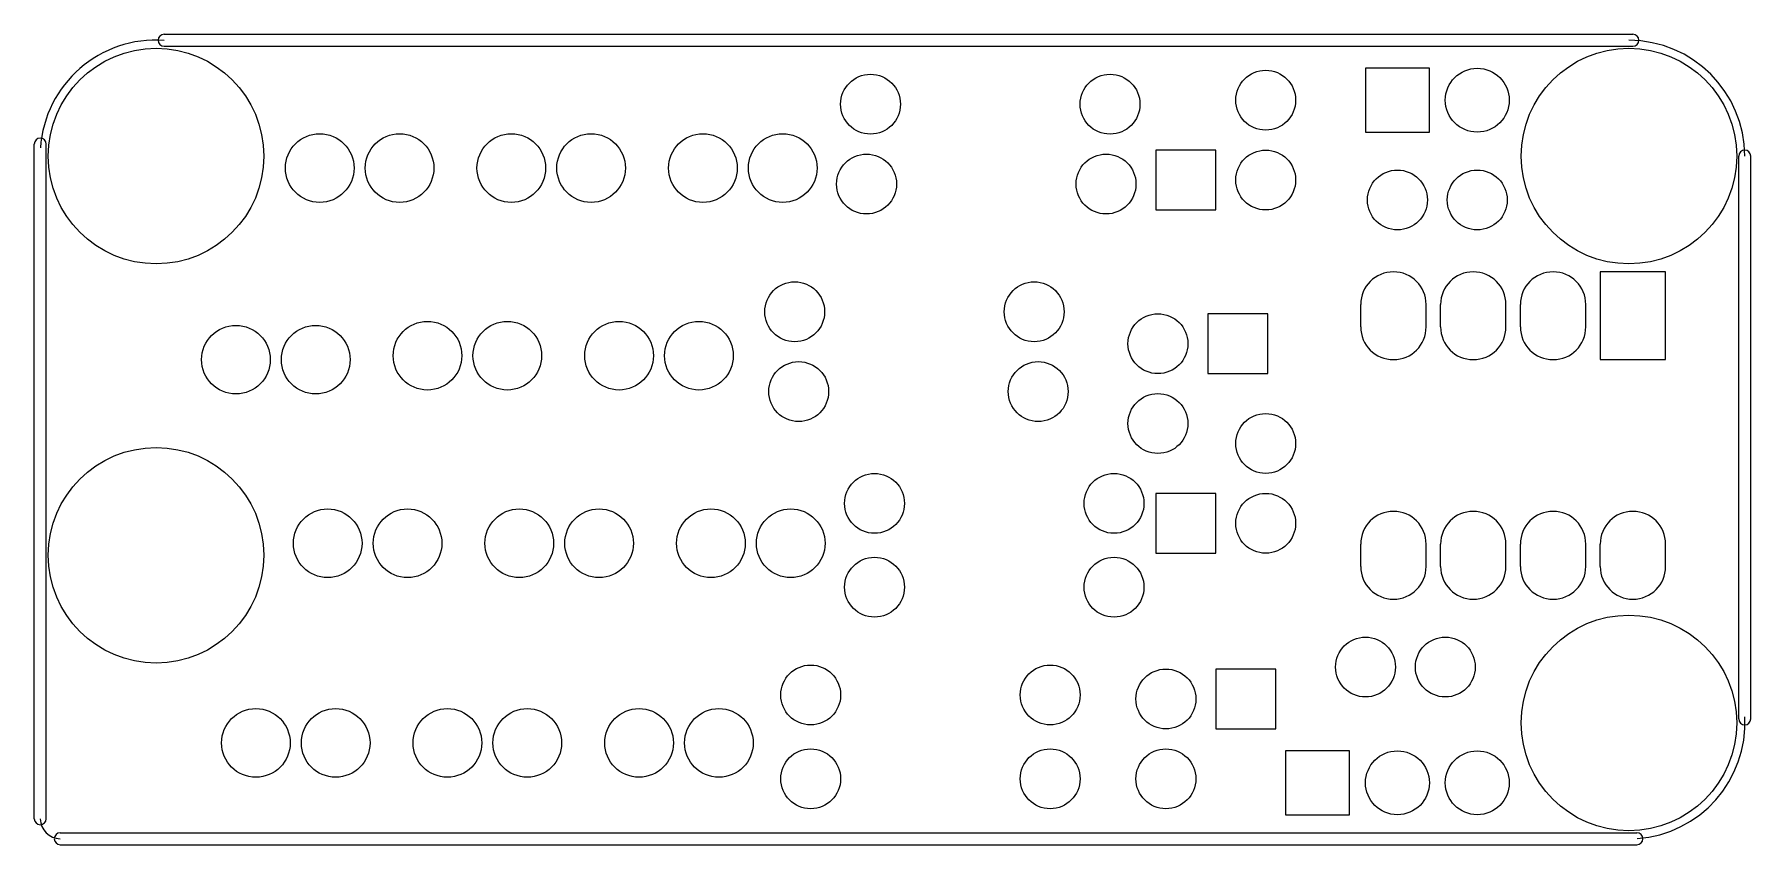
# Model space of a CAD drawing. Extents: x 62725 to 84225, y 46645 to 56795.
import ezdxf

# ---------------------------------------------------------------- set-up
doc = ezdxf.new("R2010")
doc.units = 0
doc.layers.add('BLACK', color=1, linetype='CONTINUOUS')

msp = doc.modelspace()

# ---------------------------------------------------------------- linework, layer by layer
at = {"layer": 'BLACK'}
for p, q in [((64350, 56795), (82750, 56795)), ((64350, 56645), (82750, 56645)), ((79400, 56370), (79400, 55570)), ((80200, 56370), (79400, 56370)), ((80200, 55570), (80200, 56370)), ((79400, 55570), (80200, 55570)), ((62725, 46970), (62725, 55420)), ((62875, 46970), (62875, 55420)), ((77525, 55345), (76775, 55345)), ((76775, 55345), (76775, 54595)), ((77525, 54595), (77525, 55345)), ((84075, 48220), (84075, 55270)), ((84225, 48220), (84225, 55270)), ((76775, 54595), (77525, 54595)), ((83160, 53820), (82340, 53820)), ((82340, 53820), (82340, 52720)), ((83160, 52720), (83160, 53820)), ((79340, 53130), (79340, 53410)), ((80160, 53130), (80160, 53410)), ((80340, 53130), (80340, 53410)), ((81160, 53130), (81160, 53410)), ((81340, 53130), (81340, 53410)), ((82160, 53130), (82160, 53410)), ((77425, 53295), (77425, 52545)), ((78175, 53295), (77425, 53295)), ((78175, 52545), (78175, 53295)), ((82340, 52720), (83160, 52720)), ((77425, 52545), (78175, 52545)), ((77525, 51045), (76775, 51045)), ((76775, 51045), (76775, 50295)), ((77525, 50295), (77525, 51045)), ((79340, 50130), (79340, 50410)), ((80160, 50130), (80160, 50410)), ((80340, 50130), (80340, 50410)), ((81160, 50130), (81160, 50410)), ((81340, 50130), (81340, 50410)), ((82160, 50130), (82160, 50410)), ((82340, 50130), (82340, 50410)), ((83160, 50130), (83160, 50410)), ((76775, 50295), (77525, 50295)), ((77525, 48845), (77525, 48095)), ((78275, 48845), (77525, 48845)), ((78275, 48095), (78275, 48845)), ((77525, 48095), (78275, 48095)), ((78400, 47820), (78400, 47020)), ((79200, 47820), (78400, 47820)), ((79200, 47020), (79200, 47820)), ((78400, 47020), (79200, 47020)), ((63050, 46795), (82800, 46795)), ((63050, 46645), (82800, 46645))]:
    msp.add_line(p, q, dxfattribs=at)
for centre, radius in [((64250, 55270), 1350), ((82700, 55270), 1350), ((78150, 55970), 375), ((80800, 55970), 400), ((73200, 55920), 375), ((76200, 55920), 375), ((66300, 55120), 430), ((67300, 55120), 430), ((68700, 55120), 430), ((69700, 55120), 430), ((71100, 55120), 430), ((72100, 55120), 430), ((73150, 54920), 375), ((76150, 54920), 375), ((78150, 54970), 375), ((79800, 54720), 375), ((80800, 54720), 375), ((72250, 53320), 375), ((75250, 53320), 375), ((65250, 52720), 430), ((66250, 52720), 430), ((67650, 52770), 430), ((68650, 52770), 430), ((70050, 52770), 430), ((71050, 52770), 430), ((76800, 52920), 375), ((72300, 52320), 375), ((75300, 52320), 375), ((76800, 51920), 375), ((78150, 51670), 375), ((64250, 50270), 1350), ((73250, 50920), 375), ((76250, 50920), 375), ((78150, 50670), 375), ((66400, 50420), 430), ((67400, 50420), 430), ((68800, 50420), 430), ((69800, 50420), 430), ((71200, 50420), 430), ((72200, 50420), 430), ((73250, 49870), 375), ((76250, 49870), 375), ((82700, 48170), 1350), ((79400, 48870), 375), ((80400, 48870), 375), ((72450, 48520), 375), ((75450, 48520), 375), ((76900, 48470), 375), ((65500, 47920), 430), ((66500, 47920), 430), ((67900, 47920), 430), ((68900, 47920), 430), ((70300, 47920), 430), ((71300, 47920), 430), ((72450, 47470), 375), ((75450, 47470), 375), ((76900, 47470), 375), ((79800, 47420), 400), ((80800, 47420), 400)]:
    msp.add_circle(centre, radius, dxfattribs=at)
for centre, radius, start, end in [((64350, 56720), 75, 90, 270), ((82750, 56720), 75, 270, 450), ((64250, 55270), 1453, 86, 176), ((82700, 55270), 1450, 0, 90), ((62800, 55420), 75, 360, 540), ((84150, 55270), 75, 360, 540), ((79750, 53410), 410, 360, 540), ((80750, 53410), 410, 360, 540), ((81750, 53410), 410, 360, 540), ((79750, 53130), 410, 180, 360), ((80750, 53130), 410, 180, 360), ((81750, 53130), 410, 180, 360), ((79750, 50410), 410, 360, 540), ((80750, 50410), 410, 360, 540), ((81750, 50410), 410, 360, 540), ((82750, 50410), 410, 360, 540), ((79750, 50130), 410, 180, 360), ((80750, 50130), 410, 180, 360), ((81750, 50130), 410, 180, 360), ((82750, 50130), 410, 180, 360), ((82700, 48170), 1453, -86, 3), ((84150, 48220), 75, 180, 360), ((62800, 46970), 75, 180, 360), ((63050, 46970), 250, -180, -90), ((63050, 46720), 75, 90, 270), ((82800, 46720), 75, 270, 450)]:
    msp.add_arc(centre, radius, start, end, dxfattribs=at)

doc.saveas('drawing.dxf')
